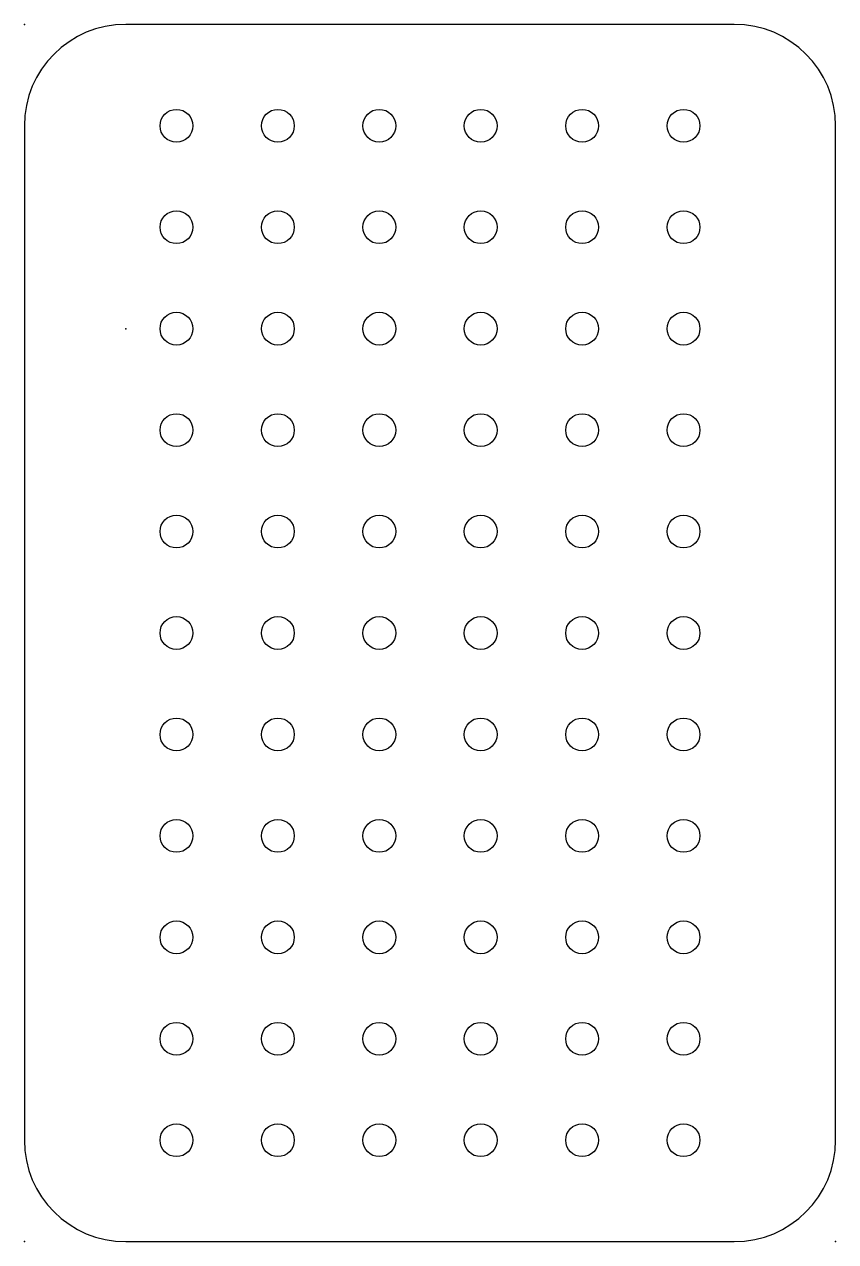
# Model space of a CAD drawing. Header units: millimetres. Extents: x 0 to 80, y 0 to 120.
import ezdxf

# ---------------------------------------------------------------- set-up
doc = ezdxf.new("R2010")
doc.units = ezdxf.units.MM
doc.header["$MEASUREMENT"] = 0
doc.layers.add('base-plate-2 v1_Sketch1', color=7, linetype='Continuous')

msp = doc.modelspace()

# ---------------------------------------------------------------- linework, layer by layer
at = {"layer": 'base-plate-2 v1_Sketch1'}
for p, q in [((70, 120), (10, 120)), ((0, 110), (0, 10)), ((80, 10), (80, 110)), ((10, 0), (70, 0))]:
    msp.add_line(p, q, dxfattribs=at)
for centre in [(15, 110), (25, 110), (35, 110), (45, 110), (55, 110), (65, 110), (15, 100), (25, 100), (35, 100), (45, 100), (55, 100), (65, 100), (15, 90), (25, 90), (35, 90), (45, 90), (55, 90), (65, 90), (15, 80), (25, 80), (35, 80), (45, 80), (55, 80), (65, 80), (15, 70), (25, 70), (35, 70), (45, 70), (55, 70), (65, 70), (15, 60), (25, 60), (35, 60), (45, 60), (55, 60), (65, 60), (15, 50), (25, 50), (35, 50), (45, 50), (55, 50), (65, 50), (15, 40), (25, 40), (35, 40), (45, 40), (55, 40), (65, 40), (15, 30), (25, 30), (35, 30), (45, 30), (55, 30), (65, 30), (15, 20), (25, 20), (35, 20), (45, 20), (55, 20), (65, 20), (15, 10), (25, 10), (35, 10), (45, 10), (55, 10), (65, 10)]:
    msp.add_circle(centre, 1.62, dxfattribs=at)
for centre, start, end in [((10, 110), 90, 180), ((70, 110), 0, 90), ((10, 10), 180, 270), ((70, 10), 270, 0)]:
    msp.add_arc(centre, 10, start, end, dxfattribs=at)
for p in [(0, 120), (10, 90), (0, 0), (0, 0), (80, 0)]:
    msp.add_point(p, dxfattribs=at)

doc.saveas('drawing.dxf')
